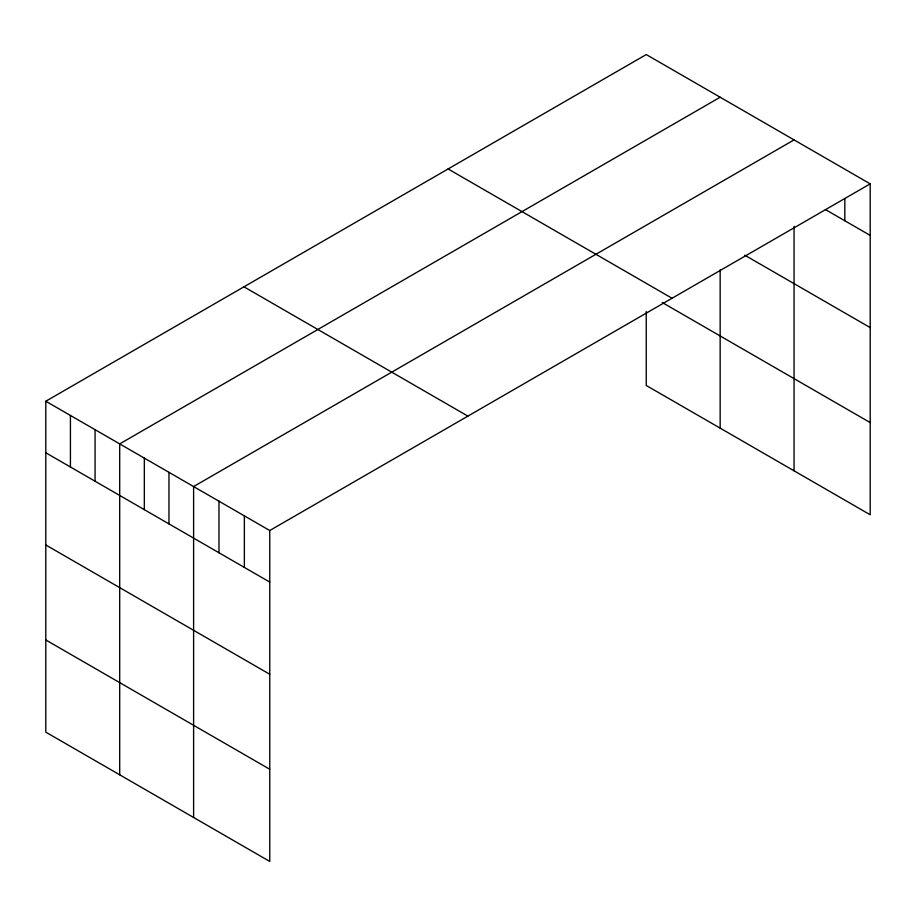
<?xml version="1.0" encoding="UTF-8"?>
<svg xmlns="http://www.w3.org/2000/svg" width="916" height="916" viewBox="0 0 916 916"><rect width="100%" height="100%" fill="white"/><g stroke="black" fill="none" stroke-linecap="round" stroke-linejoin="round"><path stroke-width="1.37" d="M870.2 183.853L269.751 530.524L269.751 861.441L45.8 732.147L45.8 401.231L646.249 54.559L870.2 183.853L870.2 514.769L646.249 385.476L646.249 311.451M720.159 97.222L119.698 443.894L119.698 774.822M794.058 139.896L193.608 486.556L193.608 817.484M825.476 209.592L870.2 235.401M744.788 255.198L870.2 327.596M448.107 168.956L672.046 298.25M662.268 302.532L870.2 422.585M243.954 286.822L467.893 416.116M45.8 401.231L269.751 530.524M45.8 452.779L269.751 582.072M45.8 544.974L269.751 674.268M45.8 639.963L269.751 769.257M844.815 198.463L844.815 220.756M794.058 226.367L794.058 470.813M720.159 269.876L720.159 428.15M244.366 515.868L244.366 567.416M218.981 501.212L218.981 552.772M168.968 472.335L168.968 523.895M144.339 458.115L144.339 509.674M95.069 429.673L95.069 481.221M70.429 415.452L70.429 467"/></g></svg>
